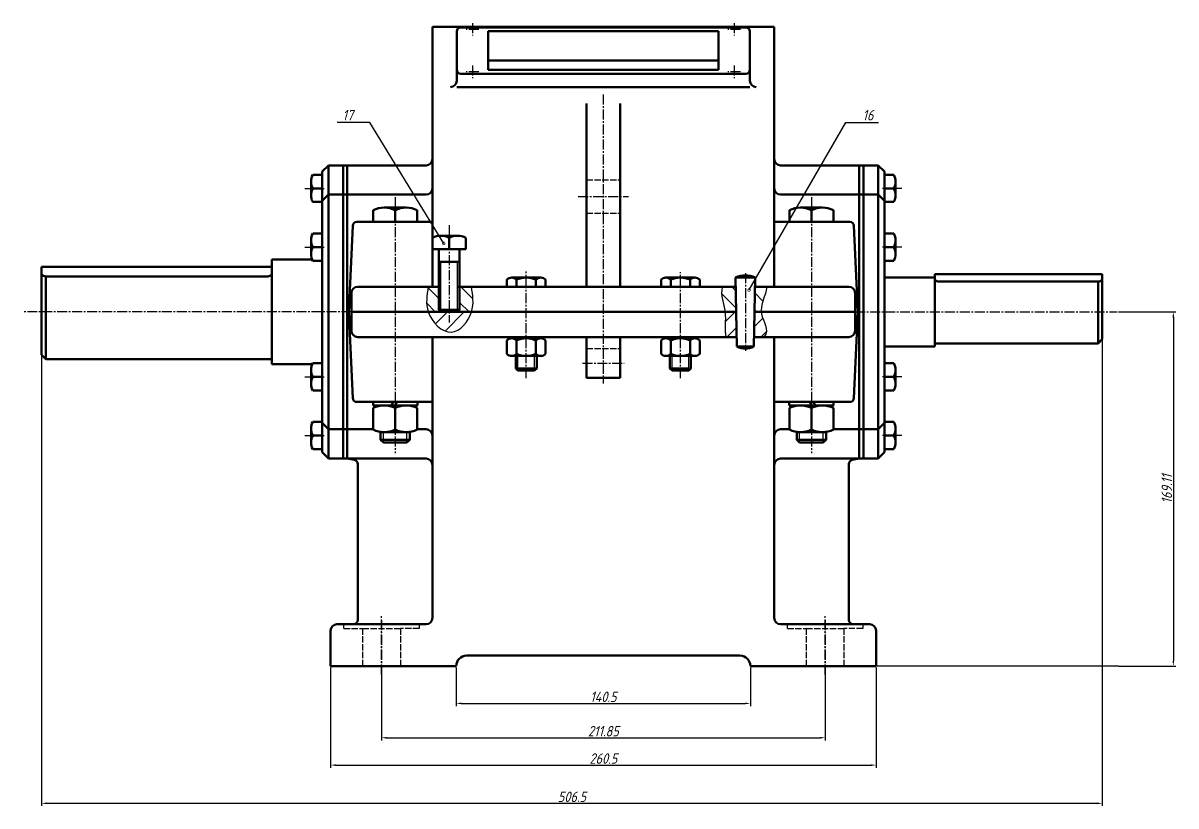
# Model space of a CAD drawing. Header units: millimetres. Extents: x 0 to 3756, y 0 to 2107.
# Drawn here: x 3206 to 3756, y 1697 to 2071 of the extents above; entities that cross this region are included whole.
import ezdxf
from ezdxf import colors
from ezdxf.entities.mleader import LeaderData, LeaderLine
from ezdxf.math import Vec2, Vec3

# ---------------------------------------------------------------- set-up
doc = ezdxf.new("R2010")
doc.units = ezdxf.units.MM
doc.header["$LTSCALE"] = 0.25
doc.linetypes.add('ACAD_ISO02W100', pattern=[15, 12, -3])
doc.linetypes.add('CENTER2', pattern=[28.575, 19.05, -3.175, 3.175, -3.175])
for name, color, linetype, lineweight in [('点划线', 7, 'CENTER2', 25), ('粗实线', 7, 'Continuous', 50), ('细实线', 7, 'Continuous', 25), ('虚线', 7, 'ACAD_ISO02W100', 25)]:
    doc.layers.add(name, color=color, linetype=linetype, lineweight=lineweight)
doc.styles.add('gbeitc', font='gbeitc.shx', dxfattribs={"height": 5, "bigfont": 'gbcbig.shx'})
doc.dimstyles.new('ISO-25', dxfattribs={"dimtxt": 5, "dimasz": 2.1875, "dimexe": 1.25, "dimexo": 0.625, "dimtad": 1, "dimtoh": 1, "dimdec": 3, "dimdsep": 46, "dimtxsty": 'gbeitc', "dimcen": 2.5, "dimadec": 0, "dimazin": 0, "dimtfac": 1, "dimtdec": 3, "dimtmove": 0, "dimatfit": 3, "dimfxl": 1, "dimarcsym": 0})

# ---------------------------------------------------------------- blocks, each defined once
blk = doc.blocks.new('*D41')
at = {"layer": 'Defpoints', "color": 0, "transparency": 16777216}
for p in [(3412.68, 1764.21), (3553.18, 1764.21), (3553.18, 1746.41)]:
    blk.add_point(p, dxfattribs=at)
at = {"layer": '细实线', "color": 0, "lineweight": -2, "transparency": 16777216}
for p, q in [((3412.68, 1763.58), (3412.68, 1745.16)), ((3553.18, 1763.58), (3553.18, 1745.16)), ((3415.18, 1746.41), (3550.68, 1746.41))]:
    blk.add_line(p, q, dxfattribs=at)
at = {"layer": '细实线', "color": 0, "transparency": 16777216}
for points in [[(3415.18, 1746.83), (3415.18, 1746), (3412.68, 1746.41)], [(3550.68, 1746.83), (3550.68, 1746), (3553.18, 1746.41)]]:
    blk.add_solid(points, dxfattribs=at)
at = {"layer": '细实线', "color": 0, "transparency": 16777216, "insert": (3482.93, 1749.54), "char_height": 5, "attachment_point": 5, "style": 'gbeitc'}
blk.add_mtext('140.5', dxfattribs=at)
blk = doc.blocks.new('*D42')
at = {"layer": 'Defpoints', "color": 0, "transparency": 16777216}
for p in [(3377.01, 1764.21), (3588.85, 1764.21), (3588.85, 1729.99)]:
    blk.add_point(p, dxfattribs=at)
at = {"layer": '细实线', "color": 0, "lineweight": -2, "transparency": 16777216}
for p, q in [((3377.01, 1763.58), (3377.01, 1728.74)), ((3588.85, 1763.58), (3588.85, 1728.74)), ((3379.51, 1729.99), (3586.35, 1729.99))]:
    blk.add_line(p, q, dxfattribs=at)
at = {"layer": '细实线', "color": 0, "transparency": 16777216}
for points in [[(3379.51, 1730.41), (3379.51, 1729.58), (3377.01, 1729.99)], [(3586.35, 1730.41), (3586.35, 1729.58), (3588.85, 1729.99)]]:
    blk.add_solid(points, dxfattribs=at)
at = {"layer": '细实线', "color": 0, "transparency": 16777216, "insert": (3482.93, 1733.12), "char_height": 5, "attachment_point": 5, "style": 'gbeitc'}
blk.add_mtext('211.85', dxfattribs=at)
blk = doc.blocks.new('*D43')
at = {"layer": 'Defpoints', "color": 0, "transparency": 16777216}
for p in [(3352.68, 1764.21), (3613.18, 1764.21), (3613.18, 1716.93)]:
    blk.add_point(p, dxfattribs=at)
at = {"layer": '细实线', "color": 0, "lineweight": -2, "transparency": 16777216}
for p, q in [((3352.68, 1763.58), (3352.68, 1715.68)), ((3613.18, 1763.58), (3613.18, 1715.68)), ((3355.18, 1716.93), (3610.68, 1716.93))]:
    blk.add_line(p, q, dxfattribs=at)
at = {"layer": '细实线', "color": 0, "transparency": 16777216}
for points in [[(3355.18, 1717.35), (3355.18, 1716.52), (3352.68, 1716.93)], [(3610.68, 1717.35), (3610.68, 1716.52), (3613.18, 1716.93)]]:
    blk.add_solid(points, dxfattribs=at)
at = {"layer": '细实线', "color": 0, "transparency": 16777216, "insert": (3482.93, 1720.06), "char_height": 5, "attachment_point": 5, "style": 'gbeitc'}
blk.add_mtext('260.5', dxfattribs=at)
blk = doc.blocks.new('*D44')
at = {"layer": 'Defpoints', "color": 0, "transparency": 16777216}
for p in [(3214.68, 1933.31), (3721.18, 1933.31), (3721.18, 1698.69)]:
    blk.add_point(p, dxfattribs=at)
at = {"layer": '细实线', "color": 0, "lineweight": -2, "transparency": 16777216}
for p, q in [((3214.68, 1932.69), (3214.68, 1697.44)), ((3721.18, 1932.69), (3721.18, 1697.44)), ((3217.18, 1698.69), (3718.68, 1698.69))]:
    blk.add_line(p, q, dxfattribs=at)
at = {"layer": '细实线', "color": 0, "transparency": 16777216}
for points in [[(3217.18, 1699.11), (3217.18, 1698.27), (3214.68, 1698.69)], [(3718.68, 1699.11), (3718.68, 1698.27), (3721.18, 1698.69)]]:
    blk.add_solid(points, dxfattribs=at)
at = {"layer": '细实线', "color": 0, "transparency": 16777216, "insert": (3467.93, 1701.82), "char_height": 5, "attachment_point": 5, "style": 'gbeitc'}
blk.add_mtext('506.5', dxfattribs=at)
blk = doc.blocks.new('*D45')
at = {"layer": 'Defpoints', "color": 0, "transparency": 16777216}
for p in [(3728.24, 1933.31), (3728.24, 1764.21), (3755.12, 1764.21)]:
    blk.add_point(p, dxfattribs=at)
at = {"layer": '细实线', "color": 0, "lineweight": -2, "transparency": 16777216}
for p, q in [((3728.86, 1933.31), (3756.37, 1933.31)), ((3755.12, 1930.81), (3755.12, 1766.71)), ((3728.86, 1764.21), (3756.37, 1764.21))]:
    blk.add_line(p, q, dxfattribs=at)
at = {"layer": '细实线', "color": 0, "transparency": 16777216}
for points in [[(3754.7, 1930.81), (3755.53, 1930.81), (3755.12, 1933.31)], [(3754.7, 1766.71), (3755.53, 1766.71), (3755.12, 1764.21)]]:
    blk.add_solid(points, dxfattribs=at)
at = {"layer": '细实线', "color": 0, "transparency": 16777216, "insert": (3751.99, 1848.76), "char_height": 5, "attachment_point": 5, "rotation": 90, "style": 'gbeitc'}
blk.add_mtext('169.11', dxfattribs=at)
blk = doc.blocks.new('_DotSmall')
at = {"color": 0, "linetype": 'ByBlock', "const_width": 0.5}
blk.add_lwpolyline([(-0.0625, 0, 1), (0.0625, 0, 1)], format="xyb", close=True, dxfattribs=at)

msp = doc.modelspace()

# ---------------------------------------------------------------- hatches: boundary and pattern name
at = {"layer": '虚线'}
h = msp.add_hatch(dxfattribs=at)
h.set_pattern_fill('ANSI31', color=256, scale=1.8, angle=90)
h.set_pattern_definition([(135, (184.815, 277.62), (-4.041115, -4.041115), [])])
edge = h.paths.add_edge_path()
edge.add_line((3404.3315, 1945.3142), (3399.3627, 1945.3142))
edge.add_spline(control_points=[(3399.3627, 1945.3142), (3398.6678, 1941.3298), (3397.9728, 1937.3454), (3399.3627, 1933.3142)], knot_values=[0, 0, 0, 0, 12, 12, 12, 12], degree=3, periodic=0)
edge.add_line((3399.3627, 1933.3142), (3404.3315, 1933.3142))
edge.add_line((3404.3315, 1933.3142), (3404.3315, 1934.3142))
edge.add_line((3404.3315, 1934.3142), (3404.3315, 1945.3142))
edge = h.paths.add_edge_path()
edge.add_spline(control_points=[(3419.9673, 1933.3142), (3421.2592, 1937.3905), (3420.6133, 1941.3523), (3419.9673, 1945.3142)], knot_values=[0, 0, 0, 0, 12, 12, 12, 12], degree=3, periodic=0)
edge.add_line((3419.9673, 1945.3142), (3414.3315, 1945.3142))
edge.add_line((3414.3315, 1945.3142), (3414.3315, 1934.3142))
edge.add_line((3414.3315, 1934.3142), (3414.3315, 1933.3142))
edge.add_line((3414.3315, 1933.3142), (3419.9673, 1933.3142))
edge = h.paths.add_edge_path()
edge.add_line((3546.175, 1945.3142), (3539.7487, 1945.3142))
edge.add_spline(control_points=[(3539.7487, 1945.3142), (3538.5805, 1941.0675), (3540.624, 1937.6408), (3541.0854, 1933.3142)], knot_values=[0, 0, 0, 0, 13.68556691, 13.68556691, 13.68556691, 13.68556691], degree=3, periodic=0)
edge.add_line((3541.0854, 1933.3142), (3546.415, 1933.3142))
edge.add_line((3546.415, 1933.3142), (3546.175, 1945.3142))
edge = h.paths.add_edge_path()
edge.add_spline(control_points=[(3558.3789, 1933.3142), (3558.0818, 1937.334), (3560.5974, 1941.3241), (3560.9762, 1945.3142)], knot_values=[0, 0, 0, 0, 12.85858947, 12.85858947, 12.85858947, 12.85858947], degree=3, periodic=0)
edge.add_line((3560.9762, 1945.3142), (3555.315, 1945.3142))
edge.add_line((3555.315, 1945.3142), (3555.075, 1933.3142))
edge.add_line((3555.075, 1933.3142), (3558.3789, 1933.3142))
h = msp.add_hatch(dxfattribs=at)
h.set_pattern_fill('ANSI31', color=256, scale=1.8)
h.set_pattern_definition([(45, (184.815, 277.62), (-4.041115, 4.041115), [])])
edge = h.paths.add_edge_path()
edge.add_spline(control_points=[(3399.3627, 1933.3142), (3401.0539, 1928.4094), (3410.2887, 1918.7946), (3418.5008, 1928.687), (3419.9673, 1933.3142)], knot_values=[12, 12, 12, 12, 26.60044934, 40.22232589, 40.22232589, 40.22232589, 40.22232589], degree=3, periodic=0)
edge.add_line((3419.9673, 1933.3142), (3399.3627, 1933.3142))
edge = h.paths.add_edge_path()
edge.add_spline(control_points=[(3559.6155, 1921.3142), (3562.6137, 1924.9106), (3558.9064, 1928.9809), (3558.4007, 1933.019), (3558.3789, 1933.3142)], knot_values=[12.85858947, 12.85858947, 12.85858947, 12.85858947, 24.82427637, 25.76861907, 25.76861907, 25.76861907, 25.76861907], degree=3, periodic=0)
edge.add_line((3558.3789, 1933.3142), (3555.075, 1933.3142))
edge.add_line((3555.075, 1933.3142), (3554.835, 1921.3142))
edge.add_line((3554.835, 1921.3142), (3559.6155, 1921.3142))
edge = h.paths.add_edge_path()
edge.add_line((3546.415, 1933.3142), (3541.0854, 1933.3142))
edge.add_spline(control_points=[(3541.0854, 1933.3142), (3541.0893, 1933.2771), (3541.4846, 1929.4503), (3540.6145, 1924.9106), (3541.4568, 1921.3142)], knot_values=[13.68556691, 13.68556691, 13.68556691, 13.68556691, 13.80293216, 25.76861907, 25.76861907, 25.76861907, 25.76861907], degree=3, periodic=0)
edge.add_line((3541.4568, 1921.3142), (3546.655, 1921.3142))
edge.add_line((3546.655, 1921.3142), (3546.415, 1933.3142))

# ---------------------------------------------------------------- linework, layer by layer
at = {"layer": '点划线'}
for p, q in [((3420.4302, 2071.2483), (3420.4302, 2065.2483)), ((3545.4302, 2071.2483), (3545.4302, 2065.2483)), ((3423.4302, 2068.2483), (3417.4302, 2068.2483)), ((3548.4302, 2068.2483), (3542.4302, 2068.2483)), ((3423.4302, 2047.9417), (3417.4302, 2047.9417)), ((3420.4302, 2050.9417), (3420.4302, 2044.9417)), ((3548.4302, 2047.9417), (3542.4302, 2047.9417)), ((3545.4302, 2050.9417), (3545.4302, 2044.9417)), ((3482.9302, 2037.1244), (3482.9302, 1899.2103)), ((3340.3802, 1992.3141), (3349.6802, 1992.3141)), ((3383.5802, 1988.1142), (3383.5802, 1865.9142)), ((3470.9302, 1988.4163), (3494.9302, 1988.4163)), ((3582.2801, 1988.1142), (3582.2801, 1865.9142)), ((3625.4802, 1992.3141), (3616.1802, 1992.3141)), ((3409.3315, 1974.7142), (3409.3315, 1928.3142)), ((3340.3802, 1964.2731), (3349.6802, 1964.2731)), ((3625.4802, 1964.2731), (3616.1802, 1964.2731)), ((3446.1308, 1901.769), (3446.1308, 1952.5605)), ((3519.7295, 1901.769), (3519.7295, 1952.3725)), ((3550.745, 1951.8142), (3550.745, 1914.8142)), ((3362.6802, 1933.3142), (3205.8471, 1933.3142)), ((3603.1802, 1933.3142), (3728.2384, 1933.3142)), ((3472.9302, 1908.8405), (3492.9302, 1908.8405)), ((3340.3802, 1902.3552), (3349.6802, 1902.3552)), ((3625.4802, 1902.3552), (3616.1802, 1902.3552)), ((3340.3802, 1874.3143), (3349.6802, 1874.3143)), ((3625.4802, 1874.3143), (3616.1802, 1874.3143)), ((3377.0058, 1760.2092), (3377.0058, 1788.2092)), ((3377.0058, 1786.2092), (3377.0058, 1762.2092)), ((3588.8545, 1760.2092), (3588.8545, 1788.2092)), ((3588.8545, 1786.2092), (3588.8545, 1762.2092))]:
    msp.add_line(p, q, dxfattribs=at)
at = {"layer": '粗实线'}
for p, q in [((3401.3315, 1945.3142), (3401.3315, 2069.4192)), ((3401.3315, 2069.4192), (3564.5288, 2069.4192)), ((3412.9302, 2043.695), (3412.9302, 2067.1713)), ((3414.9302, 2069.1713), (3482.9302, 2069.1713)), ((3427.9302, 2053.4317), (3427.9302, 2067.3253)), ((3427.9302, 2067.3253), (3537.9302, 2067.3253)), ((3550.9302, 2069.1713), (3482.9302, 2069.1713)), ((3537.9302, 2067.3253), (3537.9302, 2053.4317)), ((3552.9302, 2043.695), (3552.9302, 2067.1713)), ((3564.5288, 1945.3142), (3564.5288, 2069.4192)), ((3427.9302, 2053.4317), (3427.9302, 2048.8647)), ((3427.9302, 2053.4317), (3482.9302, 2053.4317)), ((3427.9302, 2048.8647), (3482.9302, 2048.8647)), ((3537.9302, 2053.4317), (3482.9302, 2053.4317)), ((3537.9302, 2048.8647), (3482.9302, 2048.8647)), ((3537.9302, 2053.4317), (3537.9302, 2048.8647)), ((3482.9302, 2047.0186), (3414.9302, 2047.0186)), ((3482.9302, 2047.0186), (3550.9302, 2047.0186)), ((3412.9302, 2040.695), (3552.9302, 2040.695)), ((3474.9302, 1945.3142), (3474.9302, 2032.8296)), ((3490.9302, 1945.3142), (3490.9302, 2032.8296)), ((3344.1574, 1998.8141), (3348.6802, 1998.8141)), ((3351.6802, 2003.314), (3348.6802, 2000.3142)), ((3348.6802, 2000.3142), (3348.6802, 1986.3142)), ((3360.6802, 2003.314), (3351.6802, 2003.314)), ((3351.6802, 2003.314), (3351.6802, 1989.3142)), ((3358.6802, 1989.3142), (3358.6802, 2003.314)), ((3360.6802, 1989.3142), (3360.6802, 2003.314)), ((3398.3315, 2003.314), (3360.6802, 2003.314)), ((3567.5288, 2003.314), (3605.1802, 2003.314)), ((3605.1802, 1989.3142), (3605.1802, 2003.314)), ((3605.1802, 2003.314), (3614.1802, 2003.314)), ((3607.1802, 1989.3142), (3607.1802, 2003.314)), ((3614.1802, 2003.314), (3614.1802, 1989.3142)), ((3614.1802, 2003.314), (3617.1802, 2000.3142)), ((3617.1802, 2000.3142), (3617.1802, 1986.3142)), ((3621.7029, 1998.8141), (3617.1802, 1998.8141)), ((3343.3802, 1992.3141), (3343.3802, 1995.5641)), ((3622.4802, 1992.3141), (3622.4802, 1995.5641)), ((3343.3802, 1992.3141), (3343.3802, 1989.0641)), ((3344.1574, 1992.3141), (3348.6802, 1992.3141)), ((3344.1574, 1992.3141), (3348.6802, 1992.3141)), ((3351.6802, 1989.3142), (3348.6802, 1986.3142)), ((3360.6802, 1989.3142), (3351.6802, 1989.3142)), ((3351.6802, 1989.3142), (3351.6802, 1933.3142)), ((3358.6802, 1989.3142), (3358.6802, 1933.3142)), ((3398.3315, 1989.3142), (3360.6802, 1989.3142)), ((3360.6802, 1989.3142), (3360.6802, 1933.3142)), ((3567.5288, 1989.3142), (3605.1802, 1989.3142)), ((3605.1802, 1989.3142), (3605.1802, 1933.3142)), ((3605.1802, 1989.3142), (3614.1802, 1989.3142)), ((3607.1802, 1989.3142), (3607.1802, 1933.3142)), ((3614.1802, 1989.3142), (3614.1802, 1933.3142)), ((3614.1802, 1989.3142), (3617.1802, 1986.3142)), ((3621.7029, 1992.3141), (3617.1802, 1992.3141)), ((3621.7029, 1992.3141), (3617.1802, 1992.3141)), ((3622.4802, 1992.3141), (3622.4802, 1989.0641)), ((3344.1574, 1985.8141), (3348.6802, 1985.8141)), ((3348.6802, 1986.3142), (3348.6802, 1933.3142)), ((3378.3302, 1983.1142), (3388.8302, 1983.1142)), ((3587.5301, 1983.1142), (3577.0301, 1983.1142)), ((3617.1802, 1986.3142), (3617.1802, 1933.3142)), ((3621.7029, 1985.8141), (3617.1802, 1985.8141)), ((3373.0802, 1976.3142), (3373.0802, 1981.8587)), ((3383.5802, 1981.8587), (3383.5802, 1976.3142)), ((3394.0802, 1981.8587), (3394.0802, 1976.3142)), ((3571.7801, 1981.8587), (3571.7801, 1976.3142)), ((3582.2801, 1981.8587), (3582.2801, 1976.3142)), ((3592.7801, 1976.3142), (3592.7801, 1981.8587)), ((3363.2428, 1974.4071), (3361.3315, 1933.3142)), ((3365.2407, 1976.3142), (3381.3315, 1976.3142)), ((3381.3315, 1976.3142), (3370.8315, 1976.3142)), ((3381.3315, 1976.3142), (3401.3315, 1976.3142)), ((3391.8315, 1976.3142), (3381.3315, 1976.3142)), ((3584.5288, 1976.3142), (3564.5288, 1976.3142)), ((3574.0288, 1976.3142), (3584.5288, 1976.3142)), ((3600.6197, 1976.3142), (3584.5288, 1976.3142)), ((3584.5288, 1976.3142), (3595.0288, 1976.3142)), ((3602.6175, 1974.4071), (3604.5288, 1933.3142)), ((3343.3802, 1967.5231), (3343.3802, 1961.0231)), ((3348.6802, 1970.7731), (3344.1574, 1970.7731)), ((3401.3315, 1963.3142), (3401.3315, 1968.7576)), ((3405.3315, 1969.7142), (3413.3315, 1969.7142)), ((3409.3315, 1968.7576), (3409.3315, 1963.3142)), ((3417.3315, 1968.7576), (3417.3315, 1963.3142)), ((3617.1802, 1970.7731), (3621.7029, 1970.7731)), ((3622.4802, 1967.5231), (3622.4802, 1961.0231)), ((3344.1574, 1964.2731), (3348.6802, 1964.2731)), ((3409.3315, 1963.3142), (3401.3315, 1963.3142)), ((3404.3315, 1963.3142), (3404.3315, 1934.3142)), ((3417.3315, 1963.3142), (3409.3315, 1963.3142)), ((3414.3315, 1963.3142), (3414.3315, 1934.3142)), ((3621.7029, 1964.2731), (3617.1802, 1964.2731)), ((3622.4802, 1963.0127), (3622.4802, 1961.0231)), ((3214.6802, 1951.3142), (3214.6802, 1954.8142)), ((3214.6802, 1954.8142), (3324.6802, 1954.8142)), ((3324.6802, 1933.3142), (3324.6802, 1958.3142)), ((3324.6802, 1958.3142), (3343.9105, 1958.3142)), ((3324.6802, 1933.3142), (3324.6802, 1955.8142)), ((3344.1574, 1957.7731), (3348.6802, 1957.7731)), ((3414.3315, 1957.3142), (3404.3315, 1957.3142)), ((3621.7029, 1957.7731), (3617.1802, 1957.7731)), ((3214.6802, 1933.3142), (3214.6802, 1951.3142)), ((3216.6802, 1950.3142), (3216.6802, 1928.4152)), ((3216.6802, 1950.3142), (3322.6802, 1950.3142)), ((3439.2026, 1949.7142), (3453.059, 1949.7142)), ((3512.8013, 1949.7142), (3526.6577, 1949.7142)), ((3555.405, 1949.8142), (3546.085, 1949.8142)), ((3546.085, 1949.8142), (3546.745, 1916.8142)), ((3554.745, 1916.8142), (3555.405, 1949.8142)), ((3641.1802, 1949.8142), (3617.1802, 1949.8142)), ((3721.1802, 1951.3142), (3641.1802, 1951.3142)), ((3641.1802, 1951.3142), (3641.1802, 1949.3385)), ((3641.1802, 1933.3142), (3641.1802, 1949.8142)), ((3721.1802, 1945.3142), (3721.1802, 1951.3142)), ((3365.6802, 1945.3142), (3405.3315, 1945.3142)), ((3413.3315, 1945.3142), (3546.175, 1945.3142)), ((3436.8932, 1945.3142), (3436.8932, 1948.7576)), ((3441.512, 1945.3142), (3441.512, 1948.7576)), ((3450.7496, 1945.3142), (3450.7496, 1948.7576)), ((3455.3684, 1945.3142), (3455.3684, 1948.7576)), ((3510.4919, 1945.3142), (3510.4919, 1948.7576)), ((3515.1107, 1945.3142), (3515.1107, 1948.7576)), ((3524.3483, 1945.3142), (3524.3483, 1948.7576)), ((3528.9671, 1945.3142), (3528.9671, 1948.7576)), ((3555.315, 1945.3142), (3600.1802, 1945.3142)), ((3643.1802, 1947.771), (3719.1802, 1947.771)), ((3719.1802, 1929.8501), (3719.1802, 1947.771)), ((3721.1802, 1933.3142), (3721.1802, 1945.3142)), ((3362.6802, 1942.3142), (3362.6802, 1924.3142)), ((3603.1802, 1942.3142), (3603.1802, 1924.3142)), ((3214.6802, 1933.3142), (3214.6802, 1912.8142)), ((3324.6802, 1910.8142), (3324.6802, 1933.3142)), ((3324.6802, 1933.3142), (3324.6802, 1908.3142)), ((3348.6802, 1880.3142), (3348.6802, 1933.3142)), ((3351.6802, 1877.3142), (3351.6802, 1933.3142)), ((3358.6802, 1877.3142), (3358.6802, 1933.3142)), ((3360.6802, 1877.3142), (3360.6802, 1933.3142)), ((3363.2428, 1892.2213), (3361.3315, 1933.3142)), ((3362.6802, 1933.3142), (3546.415, 1933.3142)), ((3404.3315, 1934.3142), (3405.3315, 1933.3142)), ((3414.3315, 1934.3142), (3404.3315, 1934.3142)), ((3413.3315, 1933.3142), (3405.3315, 1933.3142)), ((3414.3315, 1934.3142), (3413.3315, 1933.3142)), ((3555.075, 1933.3142), (3603.1802, 1933.3142)), ((3602.6175, 1892.2213), (3604.5288, 1933.3142)), ((3605.1802, 1877.3142), (3605.1802, 1933.3142)), ((3607.1802, 1877.3142), (3607.1802, 1933.3142)), ((3614.1802, 1877.3142), (3614.1802, 1933.3142)), ((3617.1802, 1880.3142), (3617.1802, 1933.3142)), ((3641.1802, 1933.3142), (3641.1802, 1916.8142)), ((3721.1802, 1933.3142), (3721.1802, 1920.3142)), ((3216.6802, 1910.8142), (3216.6802, 1928.4152)), ((3719.1802, 1918.3142), (3719.1802, 1929.8501)), ((3365.6802, 1921.3142), (3546.655, 1921.3142)), ((3401.3315, 1787.2092), (3401.3315, 1921.3142)), ((3438.5308, 1921.3142), (3438.5308, 1920.7142)), ((3446.1308, 1920.7142), (3445.8308, 1921.3142)), ((3447.1308, 1921.3142), (3447.4308, 1920.7142)), ((3453.7308, 1920.7142), (3453.7308, 1921.3142)), ((3474.9302, 1921.3142), (3474.9302, 1901.8806)), ((3490.9302, 1921.3142), (3490.9302, 1901.8806)), ((3512.1295, 1921.3142), (3512.1295, 1920.7142)), ((3519.7295, 1920.7142), (3519.4295, 1921.3142)), ((3520.7295, 1921.3142), (3521.0295, 1920.7142)), ((3527.3295, 1920.7142), (3527.3295, 1921.3142)), ((3554.835, 1921.3142), (3600.1802, 1921.3142)), ((3564.5288, 1787.2092), (3564.5288, 1921.3142)), ((3436.8932, 1919.7576), (3436.8932, 1913.2708)), ((3438.5308, 1920.7142), (3453.7308, 1920.7142)), ((3439.2026, 1920.7142), (3453.059, 1920.7142)), ((3441.512, 1919.7576), (3441.512, 1913.2708)), ((3450.7496, 1919.7576), (3450.7496, 1913.2708)), ((3455.3684, 1919.7576), (3455.3684, 1913.2708)), ((3510.4919, 1919.7576), (3510.4919, 1913.2708)), ((3512.1295, 1920.7142), (3527.3295, 1920.7142)), ((3512.8013, 1920.7142), (3526.6577, 1920.7142)), ((3515.1107, 1919.7576), (3515.1107, 1913.2708)), ((3524.3483, 1919.7576), (3524.3483, 1913.2708)), ((3528.9671, 1919.7576), (3528.9671, 1913.2708)), ((3546.745, 1916.8142), (3554.745, 1916.8142)), ((3641.1802, 1916.8142), (3617.1802, 1916.8142)), ((3719.1802, 1918.3142), (3641.1802, 1918.3142)), ((3721.1802, 1920.3142), (3719.1802, 1918.3142)), ((3214.6802, 1912.8142), (3216.6802, 1910.8142)), ((3216.6802, 1910.8142), (3324.6802, 1910.8142)), ((3439.2026, 1912.3142), (3453.059, 1912.3142)), ((3441.1308, 1906.3142), (3441.1308, 1912.3142)), ((3451.1308, 1912.3142), (3451.1308, 1906.3142)), ((3512.8013, 1912.3142), (3526.6577, 1912.3142)), ((3514.7295, 1906.3142), (3514.7295, 1912.3142)), ((3524.7295, 1912.3142), (3524.7295, 1906.3142)), ((3324.6802, 1908.3142), (3343.9105, 1908.3142)), ((3343.3802, 1905.6052), (3343.3802, 1899.1052)), ((3348.6802, 1908.8552), (3344.1574, 1908.8552)), ((3442.1308, 1905.3142), (3441.1308, 1906.3142)), ((3441.1308, 1906.3142), (3451.1308, 1906.3142)), ((3450.1308, 1905.3142), (3442.1308, 1905.3142)), ((3451.1308, 1906.3142), (3450.1308, 1905.3142)), ((3515.7295, 1905.3142), (3514.7295, 1906.3142)), ((3514.7295, 1906.3142), (3524.7295, 1906.3142)), ((3523.7295, 1905.3142), (3515.7295, 1905.3142)), ((3524.7295, 1906.3142), (3523.7295, 1905.3142)), ((3617.1802, 1908.8552), (3621.7029, 1908.8552)), ((3622.4802, 1905.6052), (3622.4802, 1899.1052)), ((3344.1574, 1902.3552), (3348.6802, 1902.3552)), ((3474.9302, 1901.8806), (3490.9302, 1901.8806)), ((3621.7029, 1902.3552), (3617.1802, 1902.3552)), ((3344.1574, 1895.8552), (3348.6802, 1895.8552)), ((3621.7029, 1895.8552), (3617.1802, 1895.8552)), ((3365.2407, 1890.3142), (3381.3315, 1890.3142)), ((3370.7315, 1890.3142), (3391.9315, 1890.3142)), ((3372.9802, 1888.7142), (3372.9802, 1890.3142)), ((3394.1802, 1888.7142), (3372.9802, 1888.7142)), ((3383.5802, 1888.7142), (3373.0802, 1888.7142)), ((3381.3315, 1890.3142), (3401.3315, 1890.3142)), ((3382.5802, 1890.3142), (3381.7802, 1888.7142)), ((3383.5802, 1888.7142), (3384.3802, 1890.3142)), ((3394.0802, 1888.7142), (3383.5802, 1888.7142)), ((3394.1802, 1890.3142), (3394.1802, 1888.7142)), ((3584.5288, 1890.3142), (3564.5288, 1890.3142)), ((3571.6801, 1890.3142), (3571.6801, 1888.7142)), ((3571.6801, 1888.7142), (3592.8801, 1888.7142)), ((3571.7801, 1888.7142), (3582.2801, 1888.7142)), ((3595.1288, 1890.3142), (3573.9288, 1890.3142)), ((3582.2801, 1888.7142), (3581.4801, 1890.3142)), ((3582.2801, 1888.7142), (3592.7801, 1888.7142)), ((3583.2801, 1890.3142), (3584.0801, 1888.7142)), ((3600.6197, 1890.3142), (3584.5288, 1890.3142)), ((3592.8801, 1888.7142), (3592.8801, 1890.3142)), ((3373.0802, 1887.4587), (3373.0802, 1877.1697)), ((3383.5802, 1877.1697), (3383.5802, 1887.4587)), ((3394.0802, 1877.1697), (3394.0802, 1887.4587)), ((3571.7801, 1877.1697), (3571.7801, 1887.4587)), ((3582.2801, 1877.1697), (3582.2801, 1887.4587)), ((3592.7801, 1887.4587), (3592.7801, 1877.1697)), ((3343.3802, 1874.3143), (3343.3802, 1877.5643)), ((3344.1574, 1880.8143), (3348.6802, 1880.8143)), ((3351.6802, 1877.3142), (3348.6802, 1880.3142)), ((3348.6802, 1866.3142), (3348.6802, 1880.3142)), ((3360.6802, 1877.3142), (3351.6802, 1877.3142)), ((3351.6802, 1863.3144), (3351.6802, 1877.3142)), ((3358.6802, 1877.3142), (3358.6802, 1863.3144)), ((3373.0802, 1877.3142), (3360.6802, 1877.3142)), ((3360.6802, 1877.3142), (3360.6802, 1863.3144)), ((3398.3315, 1877.3142), (3394.0802, 1877.3142)), ((3567.5288, 1877.3142), (3571.7801, 1877.3142)), ((3592.7801, 1877.3142), (3605.1802, 1877.3142)), ((3605.1802, 1877.3142), (3614.1802, 1877.3142)), ((3605.1802, 1877.3142), (3605.1802, 1863.3144)), ((3607.1802, 1877.3142), (3607.1802, 1863.3144)), ((3614.1802, 1877.3142), (3617.1802, 1880.3142)), ((3614.1802, 1863.3144), (3614.1802, 1877.3142)), ((3621.7029, 1880.8143), (3617.1802, 1880.8143)), ((3617.1802, 1866.3142), (3617.1802, 1880.3142)), ((3622.4802, 1874.3143), (3622.4802, 1877.5643)), ((3343.3802, 1874.3143), (3343.3802, 1871.0643)), ((3344.1574, 1874.3143), (3348.6802, 1874.3143)), ((3344.1574, 1874.3143), (3348.6802, 1874.3143)), ((3376.5802, 1875.9142), (3390.5802, 1875.9142)), ((3376.5802, 1875.9142), (3376.5802, 1872.3142)), ((3376.5802, 1872.3142), (3377.9802, 1870.9142)), ((3390.5802, 1872.3142), (3376.5802, 1872.3142)), ((3389.1802, 1870.9142), (3390.5802, 1872.3142)), ((3390.5802, 1872.3142), (3390.5802, 1875.9142)), ((3589.2801, 1875.9142), (3575.2801, 1875.9142)), ((3575.2801, 1872.3142), (3575.2801, 1875.9142)), ((3576.6801, 1870.9142), (3575.2801, 1872.3142)), ((3575.2801, 1872.3142), (3589.2801, 1872.3142)), ((3589.2801, 1872.3142), (3587.8801, 1870.9142)), ((3589.2801, 1875.9142), (3589.2801, 1872.3142)), ((3621.7029, 1874.3143), (3617.1802, 1874.3143)), ((3621.7029, 1874.3143), (3617.1802, 1874.3143)), ((3622.4802, 1874.3143), (3622.4802, 1871.0643)), ((3344.1574, 1867.8143), (3348.6802, 1867.8143)), ((3351.6802, 1863.3144), (3348.6802, 1866.3142)), ((3377.9802, 1870.9142), (3389.1802, 1870.9142)), ((3587.8801, 1870.9142), (3576.6801, 1870.9142)), ((3614.1802, 1863.3144), (3617.1802, 1866.3142)), ((3621.7029, 1867.8143), (3617.1802, 1867.8143)), ((3360.6802, 1863.3144), (3351.6802, 1863.3144)), ((3398.3315, 1863.3144), (3360.6802, 1863.3144)), ((3364.0724, 1862.636), (3360.6802, 1863.3144)), ((3567.5288, 1863.3144), (3605.1802, 1863.3144)), ((3601.7879, 1862.636), (3605.1802, 1863.3144)), ((3605.1802, 1863.3144), (3614.1802, 1863.3144)), ((3365.6802, 1860.6748), (3365.6802, 1786.2092)), ((3600.1802, 1860.6748), (3600.1802, 1786.2092)), ((3355.6802, 1784.2092), (3398.3315, 1784.2092)), ((3610.1802, 1784.2092), (3567.5288, 1784.2092)), ((3352.6802, 1764.2092), (3352.6802, 1781.2092)), ((3613.1802, 1764.2092), (3613.1802, 1781.2092)), ((3417.6802, 1769.2092), (3482.9302, 1769.2092)), ((3548.1802, 1769.2092), (3482.9302, 1769.2092)), ((3352.6802, 1764.2092), (3412.6802, 1764.2092)), ((3613.1802, 1764.2092), (3553.1802, 1764.2092))]:
    msp.add_line(p, q, dxfattribs=at)
for centre, radius, start, end in [((3414.9302, 2067.1713), 2, 90, 180), ((3550.9302, 2067.1713), 2, 0, 90), ((3414.9302, 2049.0186), 2, 180, 270), ((3550.9302, 2049.0186), 2, 270, 0), ((3409.9302, 2043.695), 3, 270, 0), ((3555.9302, 2043.695), 3, 180, 270), ((3398.3315, 2006.314), 3, 270, 0), ((3567.5288, 2006.314), 3, 180, 270), ((3350.5638, 1995.5641), 7.1836, 153.101049, 206.898951), ((3615.2966, 1995.5641), 7.1836, 333.101049, 26.898951), ((3350.5638, 1989.0641), 7.1836, 153.101049, 206.898951), ((3398.3315, 1992.3142), 3, 270, 0), ((3567.5288, 1992.3142), 3, 180, 270), ((3615.2966, 1989.0641), 7.1836, 333.101049, 26.898951), ((3378.3302, 1971.5099), 11.6043, 63.101049, 116.898951), ((3388.8302, 1971.5099), 11.6043, 63.101049, 116.898951), ((3577.0301, 1971.5099), 11.6043, 63.101049, 116.898951), ((3587.5301, 1971.5099), 11.6043, 63.101049, 116.898951), ((3365.2407, 1974.3142), 2, 90, 177.336999), ((3600.6197, 1974.3142), 2, 2.663001, 90), ((3350.5638, 1967.5231), 7.1836, 153.101049, 206.898951), ((3405.3315, 1960.8728), 8.8414, 63.101049, 116.898951), ((3413.3315, 1960.8728), 8.8414, 63.101049, 116.898951), ((3615.2966, 1967.5231), 7.1836, 333.101049, 26.898951), ((3350.5638, 1961.0231), 7.1836, 153.101049, 206.898951), ((3615.2966, 1961.0231), 7.1836, 333.101049, 26.898951), ((3439.2026, 1946.4482), 3.266, 45, 135), ((3446.1308, 1938.0851), 11.6291, 66.598161, 113.401839), ((3453.059, 1946.4482), 3.266, 45, 135), ((3512.8013, 1946.4482), 3.266, 45, 135), ((3519.7295, 1938.0851), 11.6291, 66.598161, 113.401839), ((3526.6577, 1946.4482), 3.266, 45, 135), ((3550.745, 1939.4564), 11.3578, 65.776901, 114.223099), ((3365.6802, 1942.3142), 3, 90, 180), ((3600.1802, 1942.3142), 3, 0, 90), ((3365.6802, 1924.3142), 3, 180, 270), ((3600.1802, 1924.3142), 3, 270, 0), ((3439.2026, 1917.4482), 3.266, 45, 135), ((3446.1308, 1909.0851), 11.6291, 66.598161, 113.401839), ((3453.059, 1917.4482), 3.266, 45, 135), ((3512.8013, 1917.4482), 3.266, 45, 135), ((3519.7295, 1909.0851), 11.6291, 66.598161, 113.401839), ((3526.6577, 1917.4482), 3.266, 45, 135), ((3550.745, 1924.3142), 8.5, 241.927513, 298.072487), ((3439.2026, 1915.5802), 3.266, 225, 315), ((3446.1308, 1923.9433), 11.6291, 246.598161, 293.401839), ((3453.059, 1915.5802), 3.266, 225, 315), ((3512.8013, 1915.5802), 3.266, 225, 315), ((3519.7295, 1923.9433), 11.6291, 246.598161, 293.401839), ((3526.6577, 1915.5802), 3.266, 225, 315), ((3350.5638, 1905.6052), 7.1836, 153.101049, 206.898951), ((3615.2966, 1905.6052), 7.1836, 333.101049, 26.898951), ((3350.5638, 1899.1052), 7.1836, 153.101049, 206.898951), ((3615.2966, 1899.1052), 7.1836, 333.101049, 26.898951), ((3365.2407, 1892.3142), 2, 182.663001, 270), ((3378.3302, 1877.1099), 11.6043, 63.101049, 116.898951), ((3388.8302, 1877.1099), 11.6043, 63.101049, 116.898951), ((3577.0301, 1877.1099), 11.6043, 63.101049, 116.898951), ((3587.5301, 1877.1099), 11.6043, 63.101049, 116.898951), ((3600.6197, 1892.3142), 2, 270, 357.336999), ((3350.5638, 1877.5643), 7.1836, 153.101049, 206.898951), ((3398.3315, 1874.3142), 3, 0, 90), ((3567.5288, 1874.3142), 3, 90, 180), ((3615.2966, 1877.5643), 7.1836, 333.101049, 26.898951), ((3350.5638, 1871.0643), 7.1836, 153.101049, 206.898951), ((3378.3302, 1887.5185), 11.6043, 243.101049, 296.898951), ((3388.8302, 1887.5185), 11.6043, 243.101049, 296.898951), ((3577.0301, 1887.5185), 11.6043, 243.101049, 296.898951), ((3587.5301, 1887.5185), 11.6043, 243.101049, 296.898951), ((3615.2966, 1871.0643), 7.1836, 333.101049, 26.898951), ((3363.6802, 1860.6748), 2, 0, 78.690068), ((3398.3315, 1860.3144), 3, 0, 90), ((3567.5288, 1860.3144), 3, 90, 180), ((3602.1802, 1860.6748), 2, 101.309932, 180), ((3355.6802, 1781.2092), 3, 90, 180), ((3363.6802, 1786.2092), 2, 270, 0), ((3398.3315, 1787.2092), 3, 270, 0), ((3567.5288, 1787.2092), 3, 180, 270), ((3602.1802, 1786.2092), 2, 180, 270), ((3610.1802, 1781.2092), 3, 0, 90), ((3417.6802, 1764.2092), 5, 90, 180), ((3548.1802, 1764.2092), 5, 0, 90)]:
    msp.add_arc(centre, radius, start, end, dxfattribs=at)
for points in [[(3214.6802, 1951.3142), (3214.9983, 1951.0495), (3215.5885, 1950.5584), (3216.3357, 1950.3912), (3216.6802, 1950.3142)], [(3324.6802, 1951.3142), (3324.362, 1951.0495), (3323.7718, 1950.5584), (3323.0246, 1950.3912), (3322.6802, 1950.3142)], [(3641.1802, 1948.771), (3641.4983, 1948.5063), (3642.0885, 1948.0152), (3642.8357, 1947.8481), (3643.1802, 1947.771)], [(3721.1802, 1948.771), (3720.862, 1948.5063), (3720.2718, 1948.0152), (3719.5246, 1947.8481), (3719.1802, 1947.771)]]:
    msp.add_open_spline(points, degree=3, knots=[0, 0, 0, 0, 1.22065556, 2.26468621, 2.26468621, 2.26468621, 2.26468621], dxfattribs=at)
at = {"layer": '细实线'}
for p, q in [((3405.3315, 1933.3142), (3405.3315, 1957.3142)), ((3413.3315, 1933.3142), (3413.3315, 1957.3142)), ((3404.3315, 1934.3142), (3404.3315, 1933.3142)), ((3414.3315, 1934.3142), (3414.3315, 1933.3142)), ((3442.1308, 1905.3142), (3442.1308, 1912.3142)), ((3450.1308, 1905.3142), (3450.1308, 1912.3142)), ((3515.7295, 1905.3142), (3515.7295, 1912.3142)), ((3523.7295, 1905.3142), (3523.7295, 1912.3142)), ((3377.9802, 1870.9142), (3377.9802, 1875.9142)), ((3389.1802, 1870.9142), (3389.1802, 1875.9142)), ((3576.6801, 1870.9142), (3576.6801, 1875.9142)), ((3587.8801, 1870.9142), (3587.8801, 1875.9142)), ((3728.866, 1764.2092), (3613.6642, 1764.2092))]:
    msp.add_line(p, q, dxfattribs=at)
msp.add_spline([(3399.3627, 1945.3142), (3399.3627, 1933.3142), (3410.3352, 1923.6821), (3419.9673, 1933.3142), (3419.9673, 1945.3142)], degree=3, dxfattribs=at)
for points in [[(3539.7487, 1945.3142), (3538.5704, 1941.0311), (3542.4702, 1934.5921), (3540.6145, 1924.9106), (3541.4568, 1921.3142)], [(3560.9762, 1945.3142), (3560.5696, 1941.0311), (3555.2139, 1933.0349), (3562.6137, 1924.9106), (3559.6155, 1921.3142)]]:
    msp.add_open_spline(points, degree=3, knots=[0, 0, 0, 0, 13.80293216, 25.76861907, 25.76861907, 25.76861907, 25.76861907], dxfattribs=at)
at = {"layer": '虚线'}
for p, q in [((3474.9302, 1996.4163), (3490.9302, 1996.4163)), ((3474.9302, 1980.4163), (3490.9302, 1980.4163)), ((3474.9302, 1915.8029), (3490.9302, 1915.8029)), ((3359.0058, 1782.2092), (3359.0058, 1784.2092)), ((3395.0058, 1784.2092), (3395.0058, 1782.2092)), ((3570.8545, 1782.2092), (3570.8545, 1784.2092)), ((3606.8545, 1784.2092), (3606.8545, 1782.2092)), ((3359.0058, 1782.2092), (3368.0058, 1782.2092)), ((3368.0058, 1782.2092), (3386.0058, 1782.2092)), ((3368.0058, 1782.2092), (3368.0058, 1764.2092)), ((3395.0058, 1782.2092), (3386.0058, 1782.2092)), ((3386.0058, 1782.2092), (3386.0058, 1764.2092)), ((3570.8545, 1782.2092), (3579.8545, 1782.2092)), ((3579.8545, 1782.2092), (3597.8545, 1782.2092)), ((3579.8545, 1782.2092), (3579.8545, 1764.2092)), ((3606.8545, 1782.2092), (3597.8545, 1782.2092)), ((3597.8545, 1782.2092), (3597.8545, 1764.2092))]:
    msp.add_line(p, q, dxfattribs=at)

# ---------------------------------------------------------------- dimensions: what is measured, and where the dimension line sits
at = {"layer": '细实线'}
for base, p1, p2, picture, middle in [((3721.1802, 1698.6917), (3214.6802, 1933.3142), (3721.1802, 1933.3142), '*D44', (3467.9302, 1701.8167)), ((3613.1802, 1716.9324), (3352.6802, 1764.2092), (3613.1802, 1764.2092), '*D43', (3482.9302, 1720.0574)), ((3588.8545, 1729.9933), (3377.0058, 1764.2092), (3588.8545, 1764.2092), '*D42', (3482.9302, 1733.1183)), ((3553.1802, 1746.4122), (3412.6802, 1764.2092), (3553.1802, 1764.2092), '*D41', (3482.9302, 1749.5372))]:
    dim = msp.add_linear_dim(base=base, p1=p1, p2=p2, dimstyle='ISO-25', override={"dimasz": 2.5, "dimdec": 2, "dimtdec": 2}, dxfattribs=at)
    dim.commit()
    dim.dimension.update_dxf_attribs({"geometry": picture, "text_midpoint": middle})
dim = msp.add_linear_dim(base=(3755.1155974057, 1764.2091916359), p1=(3728.2384200363, 1933.3141916359), p2=(3728.2384200363, 1764.2091916359), angle=90, dimstyle='ISO-25', override={"dimasz": 2.5, "dimdec": 2, "dimtdec": 2}, dxfattribs=at)
dim.commit()
dim.dimension.update_dxf_attribs({"geometry": '*D45', "text_midpoint": (3751.9905974057, 1848.7616916359)})

# ---------------------------------------------------------------- leaders
ml = msp.add_multileader_mtext('Standard')
ml.set_content('17', color=256, style='gbeitc')
ml.set_leader_properties()
ml.set_arrow_properties(name='DOTSMALL')
ml.build(insert=Vec2(0, 0))
ml.multileader.update_dxf_attribs({"text_left_attachment_type": 5, "text_right_attachment_type": 5, "dogleg_length": 6, "arrow_head_size": 2.5})
ctx = ml.context
ctx.base_point, ctx.char_height, ctx.arrow_head_size, ctx.plane_origin = Vec3(3357.5054, 2023.7675), 5, 2.5, Vec3(3406.7504, 1966.05)
ctx.left_attachment, ctx.right_attachment, ctx.text_align_type = 5, 5, 2
notes = []
notes.append((ctx, [(0, (1, 1, 0), (3371.4637, 2023.7675), (-1, 0), 6, [(0, [(3406.7504, 1966.05)], 0, [])])]))
ctx.mtext.insert, ctx.mtext.alignment, ctx.mtext.flow_direction = Vec3(3363.4637, 2029.7675), 3, 5
ml = msp.add_multileader_mtext('Standard')
ml.set_content('16', color=256, style='gbeitc')
ml.set_leader_properties()
ml.set_arrow_properties(name='DOTSMALL')
ml.build(insert=Vec2(0, 0))
ml.multileader.update_dxf_attribs({"text_left_attachment_type": 5, "text_right_attachment_type": 5, "dogleg_length": 6, "arrow_head_size": 2.5})
ctx = ml.context
ctx.base_point, ctx.char_height, ctx.arrow_head_size, ctx.plane_origin = Vec3(3604.699, 2023.7675), 5, 2.5, Vec3(3552.5271, 1943.7955)
ctx.left_attachment, ctx.right_attachment = 5, 5
notes.append((ctx, [(0, (1, 1, 0), (3598.699, 2023.7675), (1, 0), 6, [(0, [(3552.5271, 1943.7955)], 0, [])])]))
ctx.mtext.insert, ctx.mtext.flow_direction = Vec3(3606.699, 2029.7675), 5
for ctx, leaders in notes:
    for number, flags, end, landing, length, lines in leaders:
        leader = LeaderData()
        leader.index, (leader.has_last_leader_line, leader.has_dogleg_vector, leader.attachment_direction) = number, flags
        leader.last_leader_point, leader.dogleg_vector, leader.dogleg_length = Vec3(end), Vec3(landing), length
        for number, points, colour, breaks in lines:
            line = LeaderLine()
            line.index, line.vertices, line.color, line.breaks = number, Vec3.list(points), colors.encode_raw_color(colour), breaks
            leader.lines.append(line)
        ctx.leaders.append(leader)

doc.saveas('drawing.dxf')
